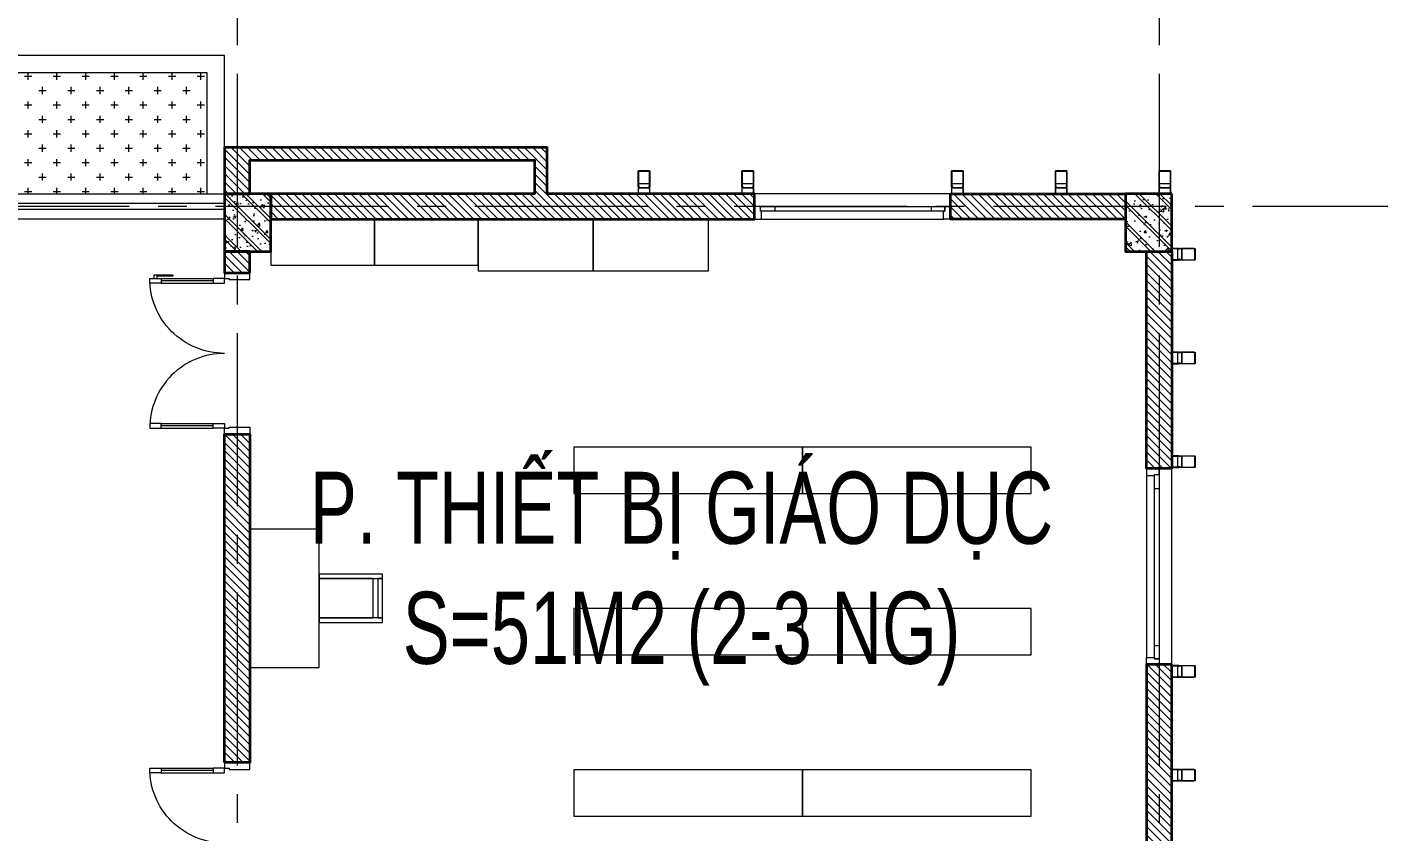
# Model space of a CAD drawing. Header units: millimetres. Extents: x 18326 to 214271, y -298828 to -198730.
# Drawn here: x 124772 to 136505, y -216558 to -209573 of the extents above; entities that cross this region are included whole.
import ezdxf

# ---------------------------------------------------------------- set-up
doc = ezdxf.new("R2010")
doc.units = ezdxf.units.MM
doc.header["$LTSCALE"] = 20
doc.header["$MEASUREMENT"] = 0
doc.linetypes.add('xref LC GK$0$CENTER2', pattern=[1.125, 0.75, -0.125, 0.125, -0.125])
doc.layers.get('0').update_dxf_attribs({"lineweight": 0})
for name, color, linetype, lineweight in [('KV-Cay xanh', 78, 'Continuous', 5), ('KV-Text', 7, 'Continuous', 25), ('xref LC GK$0$KV-Net truc', 251, 'xref LC GK$0$CENTER2', 9), ('xref_mb.A1$0$1', 1, 'Continuous', 25), ('xref_mb.A1$0$KV-Cat be tong', 6, 'Continuous', 35), ('xref_mb.A1$0$KV-Cat tuong', 4, 'Continuous', 35), ('xref_mb.A1$0$KV-Cat vat lieu', 11, 'Continuous', 20), ('xref_mb.A1$0$KV-Cay xanh', 78, 'Continuous', 5), ('xref_mb.A1$0$KV-Cua', 34, 'Continuous', 13), ('xref_mb.A1$0$KV-Hatch', 179, 'Continuous', 5), ('xref_mb.A1$0$KV-Net thay 2', 8, 'Continuous', 13), ('xref_mb.A1$0$KV-Noi that', 35, 'Continuous', 9), ('xref_mb.A1$0$KV-Thiet bi', 59, 'Continuous', 9)]:
    doc.layers.add(name, color=color, linetype=linetype, lineweight=lineweight)
doc.styles.add('VN', font='arial.ttf', dxfattribs={"width": 0.7})

# ---------------------------------------------------------------- blocks, each defined once
blk = doc.blocks.new('T3RQƯ')
at = {"layer": 'KV-Text', "color": 8, "insert": (85818, 10663), "char_height": 625, "width": 11546.25, "attachment_point": 2, "style": 'VN'}
blk.add_mtext('\\A1;\\pxqc;P. THIẾT BỊ GIÁO DỤC\\PS=51M2 (2-3 NG)', dxfattribs=at)
blk = doc.blocks.new('t3')
at = {"layer": 'KV-Text', "color": 8, "xscale": 0.003999999956183369, "yscale": 0.003999999956183369, "zscale": 0.003999999956183369}
blk.add_blockref('T3RQƯ', (7.351, 232.338), dxfattribs=at)
blk = doc.blocks.new('xref LC GK$0$LC')
at = {"layer": 'xref LC GK$0$KV-Net truc', "color": 8, "ltscale": 100}
for points in [[(96250, 10100), (96250, -50500)], [(104250, 10100), (104250, -47500)], [(117812, -2300), (-10253, -2300)]]:
    blk.add_lwpolyline(points, dxfattribs=at)
blk = doc.blocks.new('*U160')
at = {"color": 8}
for p, q in [((-110, 440), (-110, -1140)), ((-220, 325), (-220, -1035)), ((-180, -1035), (-180, 325)), ((-220, -1200), (-110, -1200))]:
    blk.add_line(p, q, dxfattribs=at)
for points in [[(-220, 500), (-110, 500), (-110, 440), (-110, 440), (-110, 440), (-180, 440), (-180, 450), (-220, 450)], [(-180, 450), (-220, 450), (-220, 325), (-180, 325)], [(-180, -1035), (-220, -1035), (-220, -1150), (-180, -1150)], [(-220, -1200), (-110, -1200), (-110, -1140), (-110, -1140), (-110, -1140), (-180, -1140), (-180, -1150), (-220, -1150)]]:
    blk.add_lwpolyline(points, close=True, dxfattribs=at)
blk = doc.blocks.new('*U162')
at = {"color": 8}
for p, q in [((70, 100), (70, 550)), ((90, 550), (90, 100)), ((1310, 550), (1310, 100)), ((1330, 100), (1330, 550))]:
    blk.add_line(p, q, dxfattribs=at)
for points in [[(22, 445), (22, 614), (50, 614), (50, 586), (27, 586), (27, 445)], [(0, 0), (50, 0), (50, -40), (60, -40), (60, -220), (0, -220)], [(1400, 0), (1350, 0), (1350, -40), (1340, -40), (1340, -220), (1400, -220)]]:
    blk.add_lwpolyline(points, close=True, dxfattribs=at)
for points in [[(50, 550), (90, 550), (90, 650), (50, 650), (50, 550)], [(1350, 550), (1310, 550), (1310, 650), (1350, 650), (1350, 550)], [(50, 553), (50, 100)], [(1350, 553), (1350, 100)], [(50, 100), (90, 100), (90, 0), (50, 0), (50, 100)], [(1350, 100), (1310, 100), (1310, 0), (1350, 0), (1350, 100)]]:
    blk.add_lwpolyline(points, dxfattribs=at)
at = {"color": 8, "ltscale": 0.2}
for points in [[(700, 0, 0.414214), (50, 650, 0.414214)], [(700, 0, -0.414214), (1350, 650, -0.414214)]]:
    blk.add_lwpolyline(points, format="xyb", dxfattribs=at)
blk = doc.blocks.new('*U158')
at = {"color": 8}
blk.add_lwpolyline([(-2780, 0), (0, 0), (0, 50), (-2780, 50)], close=True, dxfattribs=at)
blk = doc.blocks.new('xref_mb.A1$0$cot 400x500')
at = {"layer": 'xref_mb.A1$0$KV-Hatch'}
h = blk.add_hatch(dxfattribs=at)
h.set_pattern_fill('CHAU-02', color=8, scale=30, angle=90, pattern_type=2)
h.set_pattern_definition([(140, (0, 0), (18.82564, 215.17805), [22.5, -247.5]), (85, (0, 0), (-225.65764, -41.6254), [18, -198]), (190.4514, (1.57, 17.93), (-206.83186, 173.5528), [19.12206, -210.34263]), (136.1842, (-60, 4e-15), (49.6557, 320.1723), [33.75, -371.25]), (186.6356, (-55.86, 26.68), (-292.23536, 280.3988), [28.6831, -315.5139]), (81.1842, (-60, 4e-15), (-292.2356, 280.3986), [27, -297]), (111, (-45, 30), (120.78567, 179.07212), [22.5, -247.5]), (316, (-45, 30), (109.66194, 201.56464), [18, -198]), (161.4514, (-34.93, 44.92), (-96.75915, 252.0668), [19.12206, -210.34263]), (157.5, (0, 0), (-88.31234, -46.774855), [0, -195.6, 0, -201, 0, -198.75]), (94.5, (0, 0), (-114.03096, 85.00528), [0, -114.6, 0, -191.1, 0, -75.75]), (57.5, (-4e-15, -66.9), (6.76646, 160.14673), [0, -75, 0, -234, 0, -310.5]), (47.5, (-6e-15, -96.9), (-30.0315, 174.95585), [0, -97.5, 0, -155.4, 0, -220.5]), (45, (0, 0), (-90.15611, 90.15611), []), (45, (-36.75, 2e-15), (-90.15611, 90.15611), [])])
h.paths.add_polyline_path([(88041, 92308), (88041, 91908), (88541, 91908), (88541, 92308)])
at = {"layer": 'xref_mb.A1$0$KV-Cat be tong', "color": 8}
blk.add_lwpolyline([(88041, 92308), (88041, 91908), (88541, 91908), (88541, 92308)], close=True, dxfattribs=at)
blk = doc.blocks.new('xref_mb.A1$0$LCT1')
at = {"layer": 'xref_mb.A1$0$1', "color": 8, "rotation": 270}
for p in [(-100018, 88151), (-92198, 88151)]:
    blk.add_blockref('xref_mb.A1$0$cot 400x500', p, dxfattribs=at)
blk = doc.blocks.new('xref_mb.A1$0$Mat cat lam be tong')
at = {"color": 8, "lineweight": 0, "ltscale": 1000}
for p, q in [((-50, 61), (-50, 200)), ((-49, 193), (-49, 88)), ((43, 199), (-43, 199)), ((49, 88), (49, 193)), ((50, 200), (50, 61)), ((-49, 61), (-50, 61)), ((-49, 88), (49, 88)), ((-49, 81), (-49, 69)), ((-49, 69), (-46, 69)), ((-48, 67), (-49, 61)), ((-47, 68), (-48, 68)), ((-46, 55), (-47, 67)), ((-46, 69), (-44, 54)), ((-45, 82), (-45, 82)), ((-44, 83), (-44, 83)), ((43, 87), (-43, 87)), ((44, 83), (44, 83)), ((46, 67), (49, 68)), ((47, 56), (46, 67)), ((50, 61), (48, 61)), ((48, 61), (48, 56)), ((49, 68), (49, 81))]:
    blk.add_line(p, q, dxfattribs=at)
at = {"color": 8, "lineweight": 25, "ltscale": 1000}
blk.add_line((-50, 200), (50, 200), dxfattribs=at)
at = {"color": 8, "lineweight": 0, "ltscale": 1000}
blk.add_lwpolyline([(-50, 0), (50, 0), (50, 61), (49, 61), (48, 55, -0.937697), (47, 55), (46, 67, -0.302776), (46, 68, 1.868517), (44, 68), (46, 53, -0.434812), (45, 52), (-46, 52, -0.809784), (-47, 55), (-46, 55), (-47, 66, 0.936602), (-48, 66), (-48, 61), (-50, 61)], format="xyb", close=True, dxfattribs=at)
blk.add_lwpolyline([(49, 1), (-49, 1), (-49, 51), (49, 51)], close=True, dxfattribs=at)
for centre, major_axis, start_param, end_param in [((-48, 193), (0.351, 0.351), 0.186052, 2.356194), ((-46, 196), (1.33, 1.33), -0.760257, 3.90185), ((-46, 196), (2.38, 2.38), 3.327645, 3.90185), ((-46, 194), (0.526, -0.526), 5.472646, 8.614239), ((-44, 196), (0.526, -0.526), 3.952132, 7.093724), ((-43, 198), (0.351, 0.351), 0.785399, 2.955541), ((-46, 196), (2.38, 2.38), -0.760258, -0.186052), ((43, 198), (0.351, 0.351), -1.384744, 0.785398), ((46, 196), (2.38, 2.38), 1.756849, 2.331054), ((44, 196), (0.526, -0.526), 3.90185, 7.043443), ((46, 196), (1.33, 1.33), 3.952132, 8.614239), ((46, 194), (0.526, -0.526), 2.381335, 5.522928), ((46, 196), (2.38, 2.38), 3.952132, 4.526337), ((48, 193), (0.351, -0.351), 0.785398, 2.95554), ((-48, 81), (0.351, -0.351), 1.756848, 3.926991), ((-46, 84), (1.33, 1.33), -0.760257, 3.90185), ((-46, 84), (2.38, -2.38), 4.898441, 5.472646), ((-48, 67), (0.351, 0.351), 0.785397, 2.297438), ((-47, 67), (0.351, -0.351), 0.855212, 2.356196), ((-45, 54), (0.701, 0.701), 1.250002, 5.5676), ((-46, 81), (0.526, -0.526), 1.047198, 2.331054), ((-46, 81), (0.526, -0.526), 5.472646, 7.330383), ((-46, 69), (0.21, -0.21), 0.855213, 2.356196), ((-46, 55), (0.21, -0.21), 5.962391, 7.138396), ((-44, 84), (0.526, 0.526), 3.665192, 5.522928), ((-44, 84), (0.526, 0.526), 2.381336, 3.665192), ((-43, 86), (0.351, 0.351), 0.785399, 2.955541), ((-46, 84), (2.38, 2.38), -0.760258, -0.186052), ((43, 86), (0.351, -0.351), 0.186052, 2.356194), ((46, 84), (2.38, 2.38), 1.756849, 2.331054), ((44, 84), (0.526, -0.526), 3.90185, 5.759586), ((46, 84), (1.33, -1.33), 5.522928, 10.185035), ((44, 84), (0.526, -0.526), 5.759586, 7.043442), ((46, 81), (0.526, -0.526), 3.665191, 5.522928), ((46, 81), (0.526, -0.526), 2.381335, 3.665191), ((46, 84), (2.38, 2.38), 3.952132, 4.526337), ((47, 56), (0.526, 0.526), 2.426008, 5.436701), ((48, 81), (0.351, -0.351), 0.785398, 2.95554)]:
    blk.add_ellipse(centre, major_axis=major_axis, ratio=1, start_param=start_param, end_param=end_param, dxfattribs=at)
blk = doc.blocks.new('xref_mb.A1$0$LBT1')
at = {"layer": 'xref_mb.A1$0$KV-Cat vat lieu', "color": 8}
for p in [(-4580, 0), (-3680, 0), (-1860, 0), (-960, 0), (-60, 0)]:
    blk.add_blockref('xref_mb.A1$0$Mat cat lam be tong', p, dxfattribs=at)
at = {"layer": 'xref_mb.A1$0$KV-Cat vat lieu', "color": 8, "rotation": 270}
for p in [(0, -525), (0, -1425), (0, -2325), (0, -4145), (0, -5045)]:
    blk.add_blockref('xref_mb.A1$0$Mat cat lam be tong', p, dxfattribs=at)
blk = doc.blocks.new('xref_mb.A1$0$ghe vi tinh giao vien')
at = {"color": 8}
for points in [[(-170, 0), (-170, 550), (-210, 550), (-210, 0)], [(170, 550), (-170, 550), (-170, 510), (170, 510)], [(170, 0), (170, 470), (-170, 470), (-170, 0)], [(210, 0), (210, 550), (170, 550), (170, 0)]]:
    blk.add_lwpolyline(points, close=True, dxfattribs=at)

msp = doc.modelspace()

# ---------------------------------------------------------------- hatches: boundary and pattern name
at = {"layer": 'xref_mb.A1$0$KV-Cay xanh'}
h = msp.add_hatch(dxfattribs=at)
h.set_pattern_fill('CROSS', color=8, scale=500)
h.set_pattern_definition([(0, (-5250, -168500), (125, 125), [62.5, -187.5]), (90, (-5218.75, -168531.25), (-125, 125), [62.5, -187.5])])
h.paths.add_polyline_path([(115637, -209970), (126337, -209970), (126337, -211020), (115637, -211020)])
at = {"layer": 'xref_mb.A1$0$KV-Hatch'}
h = msp.add_hatch(dxfattribs=at)
h.set_pattern_fill('ANSI31', color=8, scale=400, angle=90)
h.paths.add_polyline_path([(119037, -256440), (119037, -256220), (119257, -256220), (119257, -255970), (118927, -255970), (118927, -256440)])
h.paths.add_polyline_path([(119257, -250490), (119037, -250490), (119037, -250270), (118927, -250270), (118927, -252290), (119257, -252290)])
h.paths.add_polyline_path([(119257, -250490), (119497, -250490), (119497, -250270), (119257, -250270)])
h.paths.add_polyline_path([(126707, -250030), (126487, -250030), (126487, -250520), (126707, -250520)])
h.paths.add_polyline_path([(134707, -245505), (134487, -245505), (134487, -246520), (126707, -246520), (126707, -246230), (126487, -246230), (126487, -247030), (126707, -247030), (126707, -246740), (134487, -246740), (134487, -247805), (134707, -247805)])
h.paths.add_polyline_path([(134707, -249505), (134487, -249505), (134487, -250520), (134707, -250520)])
h.paths.add_polyline_path([(126887, -242520), (134307, -242520), (134307, -242740), (126887, -242740)])
h.paths.add_polyline_path([(134487, -243020), (134707, -243020), (134707, -243805), (134487, -243805)])
h.paths.add_polyline_path([(134707, -241230), (134487, -241230), (134487, -242520), (134707, -242520)])
h.paths.add_polyline_path([(134707, -237730), (134487, -237730), (134487, -239530), (134707, -239530)])
h.paths.add_polyline_path([(126707, -242030), (126487, -242030), (126487, -242520), (126707, -242520)])
h.paths.add_polyline_path([(126487, -234740), (126707, -234740), (126707, -235230), (126487, -235230)])
h.paths.add_polyline_path([(126887, -234520), (134307, -234520), (134307, -234740), (126887, -234740)])
h.paths.add_polyline_path([(134487, -234740), (134707, -234740), (134707, -236030), (134487, -236030)])
h.paths.add_polyline_path([(134487, -233230), (134707, -233230), (134707, -234240), (134487, -234240)])
h.paths.add_polyline_path([(126487, -233275), (126707, -233275), (126707, -234240), (126487, -234240)])
h.paths.add_polyline_path([(126707, -230275), (126487, -230275), (126487, -227020), (126707, -227020)])
edge = h.paths.add_edge_path()
edge.add_line((126707, -222390), (126707, -223520))
edge.add_line((126707, -223520), (126487, -223520))
edge.add_line((126487, -223520), (126487, -222060))
edge.add_line((126487, -222060), (126707, -222060))
edge.add_line((126707, -222060), (126707, -222170))
edge.add_line((126707, -222170), (134487, -222170))
edge = h.paths.add_edge_path(flags=17)
edge.add_line((134487, -222390), (126707, -222390))
edge = h.paths.add_edge_path()
edge.add_line((134487, -222170), (134487, -221480))
edge.add_line((134487, -221480), (134707, -221480))
edge.add_line((134707, -221480), (134707, -223780))
edge.add_line((134707, -223780), (134487, -223780))
edge.add_line((134487, -223780), (134487, -222390))
h.paths.add_polyline_path([(134487, -225480), (134707, -225480), (134707, -226520), (134487, -226520)])
h.paths.add_polyline_path([(134487, -227020), (134707, -227020), (134707, -228030), (134487, -228030)])
h.paths.add_polyline_path([(134307, -217820), (126887, -217820), (126887, -218040), (126887, -218840), (126487, -218840), (126487, -219060), (126707, -219060), (126707, -218950), (126997, -218950), (126997, -218040), (134307, -218040)])
h.paths.add_polyline_path([(134707, -217820), (136307, -217820), (136307, -218120), (135207, -218690), (134707, -218690), (134707, -219780), (134487, -219780), (134487, -218040), (134707, -218040), (134707, -218470), (135153, -218470), (135983, -218040), (134707, -218040)])
h.paths.add_polyline_path([(134707, -215105), (134487, -215105), (134487, -217540), (134707, -217540)])
h.paths.add_polyline_path([(134487, -211520), (134707, -211520), (134707, -213405), (134487, -213405)])
h.paths.add_polyline_path([(132787, -211020), (134307, -211020), (134307, -211240), (132787, -211240)])
h.paths.add_polyline_path([(126707, -211020), (126707, -210730), (129177, -210730), (129177, -211020), (126887, -211020), (126887, -211240), (131087, -211240), (131087, -211020), (129287, -211020), (129287, -210620), (126487, -210620), (126487, -211020)])
h.paths.add_polyline_path([(119257, -226740), (119497, -226740), (119497, -226520), (119257, -226520)])
h.paths.add_polyline_path([(119257, -226740), (119037, -226740), (119037, -226520), (118927, -226520), (118927, -228540), (119257, -228540)])
h.paths.add_polyline_path([(119037, -232690), (119037, -232470), (119257, -232470), (119257, -232220), (118927, -232220), (118927, -232690)])
h.paths.add_polyline_path([(119707, -240130), (119707, -237820), (119487, -237820), (119487, -237870), (118687, -237870), (118687, -237520), (117647, -237520), (117647, -237740), (118577, -237740), (118577, -237980), (119487, -237980), (119487, -240130)])
h.paths.add_polyline_path([(116247, -237740), (115837, -237740), (115837, -237520), (116247, -237520)])
h.paths.add_polyline_path([(115487, -238120), (115707, -238120), (115707, -245140), (115487, -245140)])
h.paths.add_polyline_path([(119487, -243080), (119597, -243080), (119597, -245520), (119487, -245520)])
h.paths.add_polyline_path([(119487, -240430), (119707, -240430), (119707, -242780), (119487, -242780)])
h.paths.add_polyline_path([(122047, -243040), (122157, -243040), (122157, -243955), (122047, -243955)])
h.paths.add_polyline_path([(123487, -245520), (122657, -245520), (122657, -245170), (122157, -245170), (122157, -244955), (122047, -244955), (122047, -245520), (119707, -245520), (119707, -245740), (123487, -245740)])
h.paths.add_polyline_path([(122602, -245225), (122172, -245225), (122172, -245505), (122602, -245505)], flags=16)
h.paths.add_polyline_path([(123707, -245520), (123707, -245281), (123596, -245170), (123487, -245170), (123487, -245520)])
h.paths.add_polyline_path([(126707, -217355), (126707, -217540), (126487, -217540), (126487, -217355)])
h.paths.add_polyline_path([(126487, -215955), (126487, -213105), (126707, -213105), (126707, -215955)])
h.paths.add_polyline_path([(126707, -211705), (126707, -211520), (126487, -211520), (126487, -211705)])
h.paths.add_polyline_path([(116987, -245520), (115837, -245520), (115837, -245740), (116987, -245740)])
h.paths.add_polyline_path([(115487, -245740), (115707, -245740), (115707, -246030), (116767, -246030), (116767, -245740), (116987, -245740), (116987, -246140), (115487, -246140)])
h.paths.add_polyline_path([(115487, -211520), (115707, -211520), (115707, -217540), (115487, -217540)])
h.paths.add_polyline_path([(115787, -217820), (116197, -217820), (116197, -218040), (115787, -218040)])
h.paths.add_polyline_path([(117967, -217620), (121227, -217620), (121227, -218040), (121597, -218040), (121597, -217820), (121287, -217510), (117907, -217510), (117597, -217820), (117597, -218040), (117967, -218040)])
h.paths.add_polyline_path([(122997, -217820), (123407, -217820), (123407, -218040), (122997, -218040)])
h.paths.add_polyline_path([(121937, -237740), (119987, -237740), (119987, -237520), (121937, -237520)])
h.paths.add_polyline_path([(121937, -237740), (122157, -237740), (122157, -238355), (121937, -238355)])
h.paths.add_polyline_path([(122157, -239555), (121937, -239555), (121937, -240170), (122157, -240170)])
h.paths.add_polyline_path([(121937, -240390), (119987, -240390), (119987, -240170), (121937, -240170)])
h.paths.add_polyline_path([(121937, -241005), (122157, -241005), (122157, -240390), (121937, -240390)])
h.paths.add_polyline_path([(122157, -242205), (121937, -242205), (121937, -242820), (122157, -242820)])
h.paths.add_polyline_path([(121937, -243040), (119987, -243040), (119987, -242820), (121937, -242820)])
h.paths.add_polyline_path([(123487, -213580), (123487, -211520), (123707, -211520), (123707, -217540), (123487, -217540), (123487, -215480), (123597, -215480), (123597, -213580)])
h.paths.add_polyline_path([(116722, -211240), (115787, -211240), (115787, -211020), (116722, -211020)])
h.paths.add_polyline_path([(119972, -211020), (119222, -211020), (119222, -211240), (119972, -211240)])
h.paths.add_polyline_path([(122472, -211240), (123407, -211240), (123407, -211020), (122472, -211020)])
h.paths.add_polyline_path([(126707, -238230), (126487, -238230), (126487, -239030), (126707, -239030)])
h.paths.add_polyline_path([(126707, -243020), (126487, -243020), (126487, -243230), (126707, -243230)])
h.paths.add_polyline_path([(134707, -229730), (134487, -229730), (134487, -231530), (134707, -231530)])

# ---------------------------------------------------------------- linework, layer by layer
at = {"layer": 'xref_mb.A1$0$KV-Cat tuong', "color": 8}
for points in [[(126707, -211020), (126707, -210730), (129177, -210730), (129177, -211020), (126887, -211020), (126887, -211240), (131087, -211240), (131087, -211020), (129287, -211020), (129287, -210620), (126487, -210620), (126487, -211020)], [(132787, -211020), (134307, -211020), (134307, -211240), (132787, -211240)], [(126707, -211705), (126707, -211520), (126487, -211520), (126487, -211705)], [(134487, -211520), (134707, -211520), (134707, -213405), (134487, -213405)], [(126487, -215955), (126487, -213105), (126707, -213105), (126707, -215955)], [(134707, -215105), (134487, -215105), (134487, -217540), (134707, -217540)]]:
    msp.add_lwpolyline(points, close=True, dxfattribs=at)
at = {"layer": 'xref_mb.A1$0$KV-Net thay 2', "color": 8}
for p, q in [((132787, -211020), (131087, -211020)), ((134707, -215105), (134707, -213405))]:
    msp.add_line(p, q, dxfattribs=at)
for points in [[(126487, -209820), (115487, -209820), (115487, -211020), (126487, -211020)], [(126337, -209970), (115637, -209970), (115637, -211020), (126337, -211020)], [(123707, -211020), (126487, -211020), (126487, -211240), (123707, -211240)]]:
    msp.add_lwpolyline(points, close=True, dxfattribs=at)
at = {"layer": 'xref_mb.A1$0$KV-Noi that', "color": 8}
for points in [[(126887, -211640), (127787, -211640), (127787, -211240), (126887, -211240)], [(127787, -211640), (128687, -211640), (128687, -211240), (127787, -211240)], [(129687, -211240), (128687, -211240), (128687, -211690), (129687, -211690)], [(130687, -211240), (129687, -211240), (129687, -211690), (130687, -211690)], [(131502, -213220), (129517, -213220), (129517, -213620), (131502, -213620)], [(133487, -213220), (131502, -213220), (131502, -213620), (133487, -213620)], [(127307, -215130), (127307, -213930), (126707, -213930), (126707, -215130)], [(131502, -214620), (129517, -214620), (129517, -215020), (131502, -215020)], [(133487, -214620), (131502, -214620), (131502, -215020), (133487, -215020)], [(131502, -216020), (129517, -216020), (129517, -216420), (131502, -216420)], [(133487, -216020), (131502, -216020), (131502, -216420), (133487, -216420)]]:
    msp.add_lwpolyline(points, close=True, dxfattribs=at)

# ---------------------------------------------------------------- block references
at = {"color": 8}
msp.add_blockref('xref_mb.A1$0$LCT1', (134597, -211130), dxfattribs=at)
at = {"layer": 'KV-Cay xanh', "color": 8, "xscale": 250, "yscale": 250, "zscale": 250}
msp.add_blockref('t3', (42797, -282180), dxfattribs=at)
at = {"layer": 'xref LC GK$0$KV-Net truc', "color": 8}
msp.add_blockref('xref LC GK$0$LC', (30347, -208830), dxfattribs=at)
at = {"layer": 'xref_mb.A1$0$KV-Cat tuong', "color": 8}
msp.add_blockref('xref_mb.A1$0$LBT1', (134707, -211020), dxfattribs=at)
at = {"layer": 'xref_mb.A1$0$KV-Cua', "color": 8, "xscale": -1, "rotation": 90}
for name, p in [('*U160', (131587, -211350)), ('*U162', (126487, -211705))]:
    msp.add_blockref(name, p, dxfattribs=at)
at = {"layer": 'xref_mb.A1$0$KV-Cua', "color": 8, "xscale": -1}
msp.add_blockref('*U160', (134377, -213905), dxfattribs=at)
at = {"layer": 'xref_mb.A1$0$KV-Cua', "color": 8, "rotation": 90}
msp.add_blockref('*U162', (126487, -217355), dxfattribs=at)
at = {"layer": 'xref_mb.A1$0$KV-Noi that', "color": 8, "rotation": 269.9999999999999}
msp.add_blockref('xref_mb.A1$0$ghe vi tinh giao vien', (127307, -214530), dxfattribs=at)
at = {"layer": 'xref_mb.A1$0$KV-Thiet bi', "color": 8}
msp.add_blockref('*U158', (126487, -211155), dxfattribs=at)

doc.saveas('drawing.dxf')
